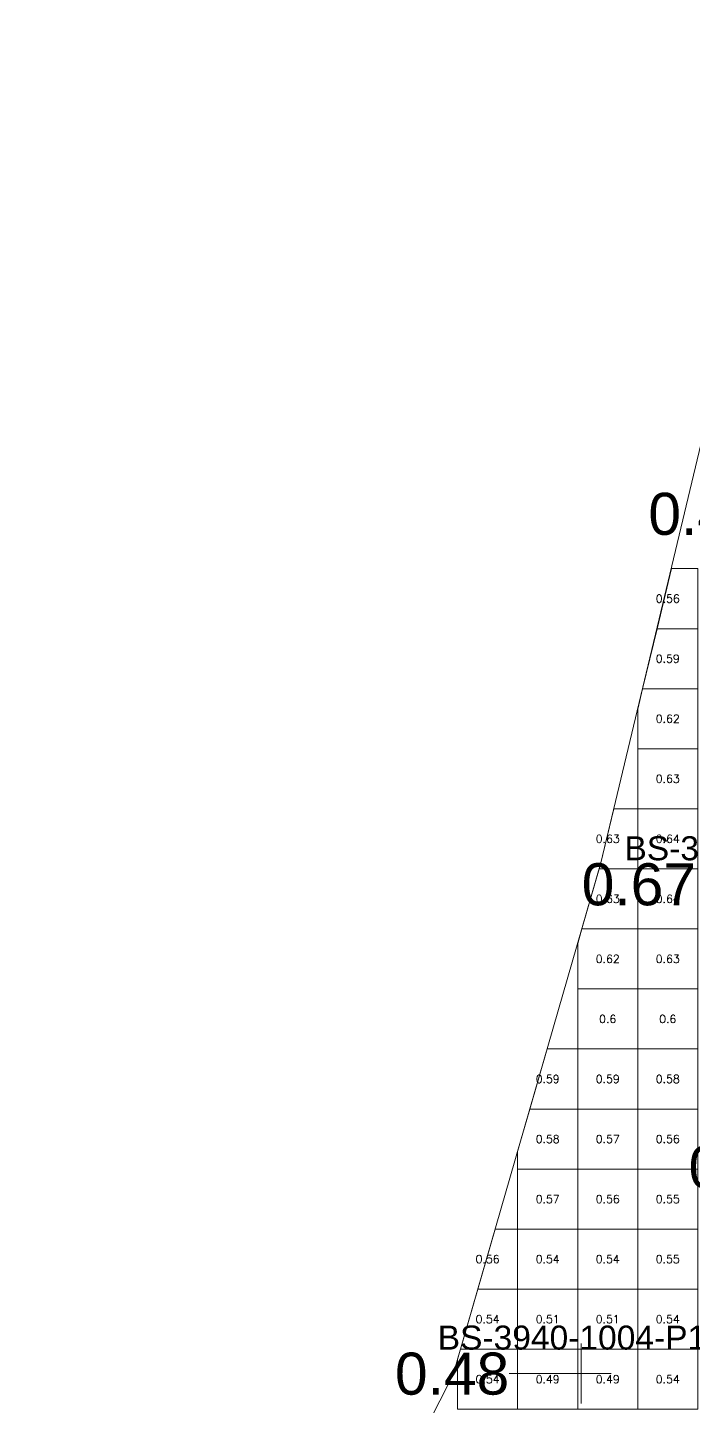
# Model space of a CAD drawing. Header units: inches. Extents: x 470001 to 470123, y 4349638 to 4349734.
# Drawn here: x 470090.73 to 470101.82, y 4349692.03 to 4349715 of the extents above; entities that cross this region are included whole.
import ezdxf
from ezdxf.enums import TextEntityAlignment as Align

# ---------------------------------------------------------------- set-up
doc = ezdxf.new("R2010")
doc.units = ezdxf.units.IN
doc.header["$MEASUREMENT"] = 0
for name, color, linetype, lineweight in [('点', 7, 'Continuous', 0), ('爆区方格网', 7, 'Continuous', 0), ('线条', 7, 'Continuous', 0), ('钻孔', 7, 'Continuous', 0)]:
    doc.layers.add(name, color=color, linetype=linetype, lineweight=lineweight)
doc.styles.add('3dmine_textStyle_1', font='txt.shx', dxfattribs={"height": 1, "bigfont": 'gbcbig.shx'})
doc.styles.add('3dmine_textStyle_2', font='arial.ttf', dxfattribs={"height": 1})

msp = doc.modelspace()

# ---------------------------------------------------------------- hatches: boundary and pattern name
at = {"layer": '钻孔', "linetype": 'Continuous', "lineweight": 0, "true_color": 0x808080, "extrusion": (0, 1, 0)}
msp.add_hatch(color=8, dxfattribs=at).paths.add_polyline_path([(-470100.95, 3929.55), (-470099.95, 3929.55), (-470099.95, 3940.55), (-470100.95, 3940.55)], flags=0)

# ---------------------------------------------------------------- linework, layer by layer
at = {"color": 4, "linetype": 'Continuous', "lineweight": 0, "true_color": 0x00ffff, "elevation": 1971.02}
msp.add_lwpolyline([(470090.728, 4349672.913), (470092.958, 4349680.036), (470094.717, 4349686.447), (470097.817, 4349692.565), (470100.278, 4349701.085), (470103.459, 4349714.397), (470107.154, 4349716.026), (470110.138, 4349718.026), (470110.826, 4349722.422), (470114.373, 4349727.421), (470117.104, 4349732.651), (470121.68, 4349733.865), (470122.824, 4349730.456), (470115.23, 4349721.877), (470115.654, 4349715.406), (470115.919, 4349710.845), (470113.957, 4349704.321), (470116.025, 4349699.654), (470110.352, 4349690.002), (470106.057, 4349684.275), (470101.206, 4349674.834)], dxfattribs=at)
at = {"layer": '点', "color": 138, "linetype": 'Continuous', "lineweight": 0, "true_color": 0x004c4c, "elevation": 3940.55}
for points in [[(470099.95, 4349692.08), (470099.95, 4349693.08)], [(470100.45, 4349692.58), (470099.45, 4349692.58)]]:
    msp.add_lwpolyline(points, dxfattribs=at)
at = {"layer": '爆区方格网', "color": 4, "linetype": 'Continuous', "lineweight": 0, "true_color": 0x00ffff, "elevation": 3941.41}
for points in [[(470101.89, 4349704.987), (470101.211, 4349704.987), (470101.45, 4349705.987), (470101.89, 4349705.987), (470101.89, 4349704.987)], [(470101.89, 4349703.987), (470100.972, 4349703.987), (470101.211, 4349704.987), (470101.89, 4349704.987), (470101.89, 4349703.987)], [(470101.89, 4349702.987), (470100.89, 4349702.987), (470100.89, 4349703.645), (470100.972, 4349703.987), (470101.89, 4349703.987), (470101.89, 4349702.987)], [(470101.89, 4349701.987), (470100.89, 4349701.987), (470100.89, 4349702.987), (470101.89, 4349702.987), (470101.89, 4349701.987)], [(470100.89, 4349700.987), (470100.25, 4349700.987), (470100.278, 4349701.085), (470100.494, 4349701.987), (470100.89, 4349701.987), (470100.89, 4349700.987)], [(470101.89, 4349700.987), (470100.89, 4349700.987), (470100.89, 4349701.987), (470101.89, 4349701.987), (470101.89, 4349700.987)], [(470100.89, 4349699.987), (470099.961, 4349699.987), (470100.25, 4349700.987), (470100.89, 4349700.987), (470100.89, 4349699.987)], [(470101.89, 4349699.987), (470100.89, 4349699.987), (470100.89, 4349700.987), (470101.89, 4349700.987), (470101.89, 4349699.987)], [(470100.89, 4349698.987), (470099.89, 4349698.987), (470099.89, 4349699.741), (470099.961, 4349699.987), (470100.89, 4349699.987), (470100.89, 4349698.987)], [(470101.89, 4349698.987), (470100.89, 4349698.987), (470100.89, 4349699.987), (470101.89, 4349699.987), (470101.89, 4349698.987)], [(470100.89, 4349697.987), (470099.89, 4349697.987), (470099.89, 4349698.987), (470100.89, 4349698.987), (470100.89, 4349697.987)], [(470101.89, 4349697.987), (470100.89, 4349697.987), (470100.89, 4349698.987), (470101.89, 4349698.987), (470101.89, 4349697.987)], [(470099.89, 4349696.987), (470099.094, 4349696.987), (470099.383, 4349697.987), (470099.89, 4349697.987), (470099.89, 4349696.987)], [(470100.89, 4349696.987), (470099.89, 4349696.987), (470099.89, 4349697.987), (470100.89, 4349697.987), (470100.89, 4349696.987)], [(470101.89, 4349696.987), (470100.89, 4349696.987), (470100.89, 4349697.987), (470101.89, 4349697.987), (470101.89, 4349696.987)], [(470099.89, 4349695.987), (470098.89, 4349695.987), (470098.89, 4349696.28), (470099.094, 4349696.987), (470099.89, 4349696.987), (470099.89, 4349695.987)], [(470100.89, 4349695.987), (470099.89, 4349695.987), (470099.89, 4349696.987), (470100.89, 4349696.987), (470100.89, 4349695.987)], [(470101.89, 4349695.987), (470100.89, 4349695.987), (470100.89, 4349696.987), (470101.89, 4349696.987), (470101.89, 4349695.987)], [(470099.89, 4349694.987), (470098.89, 4349694.987), (470098.89, 4349695.987), (470099.89, 4349695.987), (470099.89, 4349694.987)], [(470100.89, 4349694.987), (470099.89, 4349694.987), (470099.89, 4349695.987), (470100.89, 4349695.987), (470100.89, 4349694.987)], [(470101.89, 4349694.987), (470100.89, 4349694.987), (470100.89, 4349695.987), (470101.89, 4349695.987), (470101.89, 4349694.987)], [(470098.89, 4349693.987), (470098.228, 4349693.987), (470098.517, 4349694.987), (470098.89, 4349694.987), (470098.89, 4349693.987)], [(470099.89, 4349693.987), (470098.89, 4349693.987), (470098.89, 4349694.987), (470099.89, 4349694.987), (470099.89, 4349693.987)], [(470100.89, 4349693.987), (470099.89, 4349693.987), (470099.89, 4349694.987), (470100.89, 4349694.987), (470100.89, 4349693.987)], [(470101.89, 4349693.987), (470100.89, 4349693.987), (470100.89, 4349694.987), (470101.89, 4349694.987), (470101.89, 4349693.987)], [(470098.89, 4349692.987), (470097.939, 4349692.987), (470098.228, 4349693.987), (470098.89, 4349693.987), (470098.89, 4349692.987)], [(470099.89, 4349692.987), (470098.89, 4349692.987), (470098.89, 4349693.987), (470099.89, 4349693.987), (470099.89, 4349692.987)], [(470100.89, 4349692.987), (470099.89, 4349692.987), (470099.89, 4349693.987), (470100.89, 4349693.987), (470100.89, 4349692.987)], [(470101.89, 4349692.987), (470100.89, 4349692.987), (470100.89, 4349693.987), (470101.89, 4349693.987), (470101.89, 4349692.987)], [(470098.89, 4349691.987), (470097.89, 4349691.987), (470097.89, 4349692.818), (470097.939, 4349692.987), (470098.89, 4349692.987), (470098.89, 4349691.987)], [(470099.89, 4349691.987), (470098.89, 4349691.987), (470098.89, 4349692.987), (470099.89, 4349692.987), (470099.89, 4349691.987)], [(470100.89, 4349691.987), (470099.89, 4349691.987), (470099.89, 4349692.987), (470100.89, 4349692.987), (470100.89, 4349691.987)], [(470101.89, 4349691.987), (470100.89, 4349691.987), (470100.89, 4349692.987), (470101.89, 4349692.987), (470101.89, 4349691.987)]]:
    msp.add_lwpolyline(points, dxfattribs=at)
at = {"layer": '线条', "color": 138, "linetype": 'Continuous', "lineweight": 0, "true_color": 0x004c4c, "elevation": 3940.55}
msp.add_lwpolyline([(470099.95, 4349692.58), (470099.95, 4349692.58), (470099.95, 4349692.58)], dxfattribs=at)
at = {"layer": '钻孔', "color": 8, "linetype": 'Continuous', "lineweight": 0, "true_color": 0x808080}
for elevation in [3940.55, 3929.55]:
    msp.add_lwpolyline([(470099.95, 4349692.58), (470098.75, 4349692.58)], dxfattribs=dict(at, elevation=elevation))

# ---------------------------------------------------------------- texts
at = {"color": 4, "linetype": 'Continuous', "lineweight": 0, "true_color": 0x00ffff, "style": '3dmine_textStyle_1'}
for s, p in [('0.56', (470101.39, 4349705.487, 3941.41)), ('0.59', (470101.39, 4349704.487, 3941.41)), ('0.62', (470101.39, 4349703.487, 3941.41)), ('0.63', (470101.39, 4349702.487, 3941.41)), ('0.63', (470100.39, 4349701.487, 3941.41)), ('0.64', (470101.39, 4349701.487, 3941.41)), ('0.63', (470100.39, 4349700.487, 3941.41)), ('0.64', (470101.39, 4349700.487, 3941.41)), ('0.62', (470100.39, 4349699.487, 3941.41)), ('0.63', (470101.39, 4349699.487, 3941.41)), ('0.6', (470100.39, 4349698.487, 3941.41)), ('0.6', (470101.39, 4349698.487, 3941.41)), ('0.59', (470099.39, 4349697.487, 3941.41)), ('0.59', (470100.39, 4349697.487, 3941.41)), ('0.58', (470101.39, 4349697.487, 3941.41)), ('0.58', (470099.39, 4349696.487, 3941.41)), ('0.57', (470100.39, 4349696.487, 3941.41)), ('0.56', (470101.39, 4349696.487, 3941.41)), ('0.57', (470099.39, 4349695.487, 3941.41)), ('0.56', (470100.39, 4349695.487, 3941.41)), ('0.55', (470101.39, 4349695.487, 3941.41)), ('0.56', (470098.39, 4349694.487, 3941.41)), ('0.54', (470099.39, 4349694.487, 3941.41)), ('0.54', (470100.39, 4349694.487, 3941.41)), ('0.55', (470101.39, 4349694.487, 3941.41)), ('0.54', (470098.39, 4349693.487, 3941.41)), ('0.51', (470099.39, 4349693.487, 3941.41)), ('0.51', (470100.39, 4349693.487, 3941.41)), ('0.54', (470101.39, 4349693.487, 3941.41)), ('0.54', (470098.39, 4349692.487, 3941.41)), ('0.49', (470099.39, 4349692.487, 3941.41)), ('0.49', (470100.39, 4349692.487, 3941.41)), ('0.54', (470101.39, 4349692.487, 3941.41))]:
    msp.add_text(s, height=0.1333, dxfattribs=at).set_placement(p, align=Align.MIDDLE_CENTER)
at = {"layer": '钻孔', "color": 8, "linetype": 'Continuous', "lineweight": 0, "true_color": 0x808080, "style": '3dmine_textStyle_2'}
for s, p in [('0.43', (470102.97, 4349706.9, 3935.13)), ('0.39', (470103.64, 4349696.02, 3935.49)), ('0.48', (470098.75, 4349692.58, 3935.05))]:
    msp.add_text(s, height=0.7, dxfattribs=at).set_placement(p, align=Align.MIDDLE_RIGHT)
at = {"layer": '钻孔', "color": 138, "linetype": 'Continuous', "lineweight": 0, "true_color": 0x004c4c, "style": '3dmine_textStyle_2'}
for s, p in [('BS-3940-1004-P21', (470103.06, 4349701.13, 3940.99)), ('BS-3940-1004-P16', (470099.95, 4349692.98, 3940.55))]:
    msp.add_text(s, height=0.4, dxfattribs=at).set_placement(p, align=Align.CENTER)
at = {"layer": '钻孔', "color": 4, "linetype": 'Continuous', "lineweight": 0, "true_color": 0x00ffff, "style": '3dmine_textStyle_2'}
msp.add_text('0.67', height=0.7, dxfattribs=at).set_placement((470101.86, 4349700.73, 3935.49), align=Align.MIDDLE_RIGHT)

doc.saveas('drawing.dxf')
